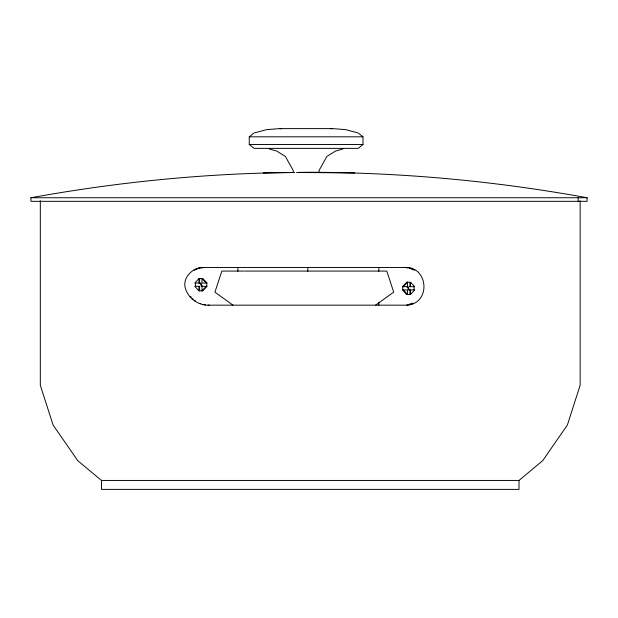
<?xml version="1.0" encoding="UTF-8"?>
<svg xmlns="http://www.w3.org/2000/svg" width="618" height="618" viewBox="0 0 618 618"><rect width="100%" height="100%" fill="white"/><g stroke="black" fill="none" stroke-linecap="round" stroke-linejoin="round"><path stroke-width="0.93" d="M414.045 289.958L414.045 286.682M195.404 283.052L195.404 286.327M206.829 286.327L206.829 283.052M402.697 286.682L402.697 289.958M403.345 286.682L407.501 282.21L406.667 282.21L402.511 286.682L407.501 286.682L407.501 282.21M409.703 294.431L410.545 294.431L414.701 289.958L409.703 289.958M199.761 278.587L198.957 278.587L194.77 283.052L199.761 283.052M202.016 290.8L202.016 286.327L207.007 286.327L202.828 290.8L202.016 290.8L206.203 286.327M40.317 200.726L40.317 385.261L53.078 424.999L77.729 460.634L101.468 480.449L518.989 480.449L542.735 460.634L567.386 424.999L580.147 385.261L580.147 200.726M249.247 136.817L254.098 132.97L266.806 129.602L279.73 128.614L332.523 128.614L345.447 129.602L358.154 132.97L363.005 136.817L363.005 144.519L358.154 148.366L254.098 148.366L249.247 144.519L249.247 136.817L363.005 136.817M375.613 305.161L393.697 292.144L386.791 271.078L245.037 271.078M405.338 267.478L203.392 267.478C193.496 267.231 183.191 276.493 184.991 286.713C187.269 297.691 198.1 305.779 209.239 305.161M195.721 269.641L197.212 268.915L196.115 268.915M406.613 305.161L413.11 303.044M208.15 305.161L407.818 305.161C431.519 302.503 428.081 265.508 404.133 267.478M197.992 268.652L199.568 268.119L198.471 268.119M342.99 148.969L335.543 151.047L326.837 156.454L319.012 170.576L319.012 172.453M200.379 267.957L204.488 267.478M299.313 172.399L309 172.26C402.225 172.468 495.389 181.012 587.1 197.745L587.1 201.321L30.9 201.321L30.9 197.745C117.93 181.978 206.257 173.164 294.716 172.476M406.853 282.21L409.889 282.21L409.889 286.682M202.65 290.8L199.583 290.8L199.583 286.327M330.684 128.814L332.523 128.614M293.558 172.492L263.299 172.97M296.625 172.453L354.701 172.97M199.583 283.052L201.19 283.052L201.244 286.319L202.65 286.327L199.583 283.052L199.583 278.587L202.65 278.587M249.247 144.519L363.005 144.519M30.9 197.745L587.1 197.745M200.912 267.64L202.001 267.64M407.818 267.64L406.613 267.64L408.243 267.957M410.259 268.119L409.054 268.119L410.622 268.652M412.615 268.915L411.41 268.915L412.901 269.641M193.89 270.004L194.979 270.004M413.643 270.004L414.848 270.004M244.18 271.078L221.831 271.078L214.925 292.144L233.009 305.161M199.761 286.327L194.77 286.327L198.957 290.8L199.761 290.8M409.703 286.682L414.701 286.682L410.545 282.21L410.545 286.682M407.501 294.431L406.667 294.431L402.511 289.958L407.501 289.958L407.501 294.431L403.345 289.958M190.151 296.964L191.248 296.964M192.183 299.035L193.279 299.035M194.461 300.85L195.551 300.85M199.591 303.577L200.68 303.577M411.032 304.002L412.237 304.002M202.372 304.45L205.609 304.852M408.861 304.713L410.066 304.713M409.889 289.958L408.228 289.95L408.282 286.675L406.853 286.682L409.889 289.958L409.889 294.431L406.853 294.431M279.73 128.614L281.576 128.814M269.263 148.969L276.709 151.047L285.416 156.454L293.241 170.576L293.241 172.453M202.828 278.587L207.007 283.052L202.016 283.052L202.016 278.587L206.203 283.052M578.17 197.745L578.17 201.321M518.989 480.449L518.989 489.386L101.468 489.386L101.468 480.449M410.545 289.958L410.545 294.431M378.857 267.478L378.834 271.248M378.857 302.333L378.834 305.161M307.81 267.478L307.81 271.248M237.884 267.478L237.884 271.248M198.957 278.587L198.957 283.052M198.957 286.327L198.957 290.8"/></g></svg>
